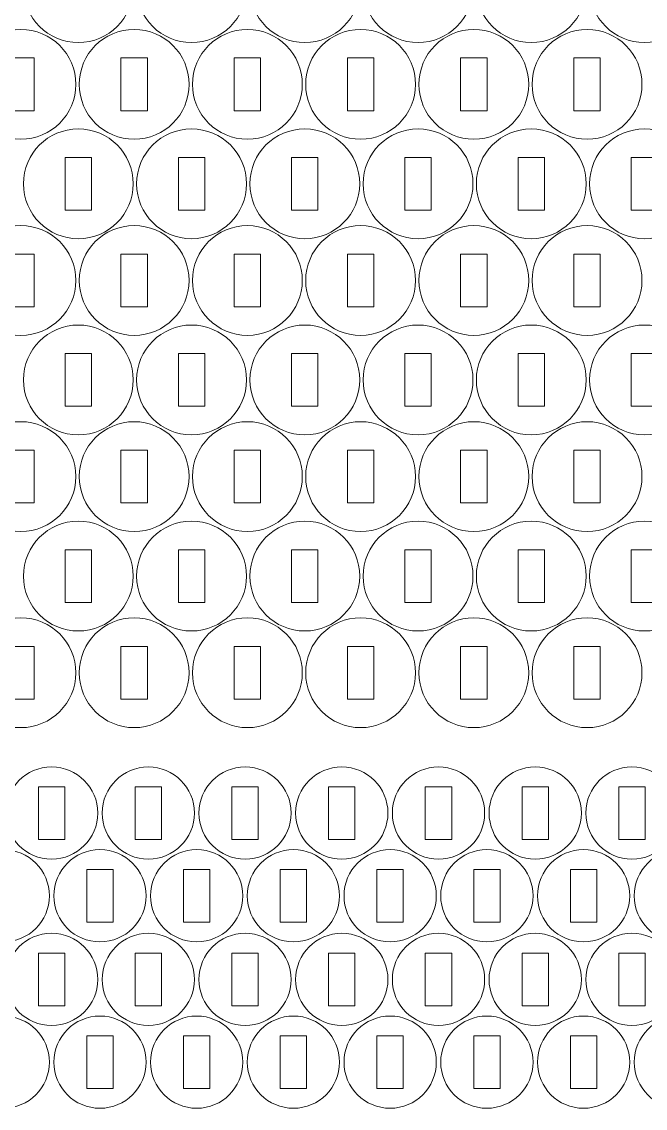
# Model space of a CAD drawing. Header units: millimetres. Extents: x -340 to 339, y -197 to 197.
# Drawn here: x 215.3 to 286.2, y -49.5 to 74.2 of the extents above; entities that cross this region are included whole.
import ezdxf

# ---------------------------------------------------------------- set-up
doc = ezdxf.new("R2010")
doc.units = ezdxf.units.MM
doc.header["$MEASUREMENT"] = 0
doc.layers.add('Camada 1', color=7, linetype='Continuous')

msp = doc.modelspace()

# ---------------------------------------------------------------- linework, layer by layer
at = {"layer": 'Camada 1', "lineweight": 20}
for points in [[(221.7092, 84.3598), (225.1609, 84.3598), (227.9592, 81.5615), (227.9592, 78.1098), (227.9592, 78.1098), (227.9592, 74.6581), (225.1609, 71.8598), (221.7092, 71.8598), (221.7092, 71.8598), (218.2575, 71.8598), (215.4592, 74.6581), (215.4592, 78.1098), (215.4592, 78.1098), (215.4592, 81.5615), (218.2575, 84.3598), (221.7092, 84.3598)], [(234.5944, 84.3598), (238.0461, 84.3598), (240.8444, 81.5615), (240.8444, 78.1098), (240.8444, 78.1098), (240.8444, 74.6581), (238.0461, 71.8598), (234.5944, 71.8598), (234.5944, 71.8598), (231.1427, 71.8598), (228.3444, 74.6581), (228.3444, 78.1098), (228.3444, 78.1098), (228.3444, 81.5615), (231.1427, 84.3598), (234.5944, 84.3598)], [(247.4796, 84.3598), (250.9313, 84.3598), (253.7296, 81.5615), (253.7296, 78.1098), (253.7296, 78.1098), (253.7296, 74.6581), (250.9313, 71.8598), (247.4796, 71.8598), (247.4796, 71.8598), (244.0279, 71.8598), (241.2296, 74.6581), (241.2296, 78.1098), (241.2296, 78.1098), (241.2296, 81.5615), (244.0279, 84.3598), (247.4796, 84.3598)], [(260.3648, 84.3598), (263.8165, 84.3598), (266.6148, 81.5615), (266.6148, 78.1098), (266.6148, 78.1098), (266.6148, 74.6581), (263.8165, 71.8598), (260.3648, 71.8598), (260.3648, 71.8598), (256.9131, 71.8598), (254.1148, 74.6581), (254.1148, 78.1098), (254.1148, 78.1098), (254.1148, 81.5615), (256.9131, 84.3598), (260.3648, 84.3598)], [(273.25, 84.3598), (276.7017, 84.3598), (279.5, 81.5615), (279.5, 78.1098), (279.5, 78.1098), (279.5, 74.6581), (276.7017, 71.8598), (273.25, 71.8598), (273.25, 71.8598), (269.7983, 71.8598), (267, 74.6581), (267, 78.1098), (267, 78.1098), (267, 81.5615), (269.7983, 84.3598), (273.25, 84.3598)], [(286.1352, 84.3598), (289.5869, 84.3598), (292.3852, 81.5615), (292.3852, 78.1098), (292.3852, 78.1098), (292.3852, 74.6581), (289.5869, 71.8598), (286.1352, 71.8598), (286.1352, 71.8598), (282.6835, 71.8598), (279.8852, 74.6581), (279.8852, 78.1098), (279.8852, 78.1098), (279.8852, 81.5615), (282.6835, 84.3598), (286.1352, 84.3598)], [(215.174, 73.3531), (218.6257, 73.3531), (221.424, 70.5548), (221.424, 67.1031), (221.424, 67.1031), (221.424, 63.6514), (218.6257, 60.8531), (215.174, 60.8531), (215.174, 60.8531), (211.7223, 60.8531), (208.924, 63.6514), (208.924, 67.1031), (208.924, 67.1031), (208.924, 70.5548), (211.7223, 73.3531), (215.174, 73.3531)], [(228.0592, 73.3531), (231.5109, 73.3531), (234.3092, 70.5548), (234.3092, 67.1031), (234.3092, 67.1031), (234.3092, 63.6514), (231.5109, 60.8531), (228.0592, 60.8531), (228.0592, 60.8531), (224.6075, 60.8531), (221.8092, 63.6514), (221.8092, 67.1031), (221.8092, 67.1031), (221.8092, 70.5548), (224.6075, 73.3531), (228.0592, 73.3531)], [(240.9444, 73.3531), (244.3961, 73.3531), (247.1944, 70.5548), (247.1944, 67.1031), (247.1944, 67.1031), (247.1944, 63.6514), (244.3961, 60.8531), (240.9444, 60.8531), (240.9444, 60.8531), (237.4927, 60.8531), (234.6944, 63.6514), (234.6944, 67.1031), (234.6944, 67.1031), (234.6944, 70.5548), (237.4927, 73.3531), (240.9444, 73.3531)], [(253.8296, 73.3531), (257.2813, 73.3531), (260.0796, 70.5548), (260.0796, 67.1031), (260.0796, 67.1031), (260.0796, 63.6514), (257.2813, 60.8531), (253.8296, 60.8531), (253.8296, 60.8531), (250.3779, 60.8531), (247.5796, 63.6514), (247.5796, 67.1031), (247.5796, 67.1031), (247.5796, 70.5548), (250.3779, 73.3531), (253.8296, 73.3531)], [(266.7148, 73.3531), (270.1665, 73.3531), (272.9648, 70.5548), (272.9648, 67.1031), (272.9648, 67.1031), (272.9648, 63.6514), (270.1665, 60.8531), (266.7148, 60.8531), (266.7148, 60.8531), (263.2631, 60.8531), (260.4648, 63.6514), (260.4648, 67.1031), (260.4648, 67.1031), (260.4648, 70.5548), (263.2631, 73.3531), (266.7148, 73.3531)], [(279.6, 73.3531), (283.0517, 73.3531), (285.85, 70.5548), (285.85, 67.1031), (285.85, 67.1031), (285.85, 63.6514), (283.0517, 60.8531), (279.6, 60.8531), (279.6, 60.8531), (276.1483, 60.8531), (273.35, 63.6514), (273.35, 67.1031), (273.35, 67.1031), (273.35, 70.5548), (276.1483, 73.3531), (279.6, 73.3531)], [(213.674, 70.1031), (213.674, 70.1031), (216.674, 70.1031), (216.674, 70.1031), (216.674, 70.1031), (216.674, 70.1031), (216.674, 64.1031), (216.674, 64.1031), (216.674, 64.1031), (216.674, 64.1031), (213.674, 64.1031), (213.674, 64.1031), (213.674, 64.1031), (213.674, 64.1031), (213.674, 70.1031), (213.674, 70.1031)], [(226.5592, 70.1031), (226.5592, 70.1031), (229.5592, 70.1031), (229.5592, 70.1031), (229.5592, 70.1031), (229.5592, 70.1031), (229.5592, 64.1031), (229.5592, 64.1031), (229.5592, 64.1031), (229.5592, 64.1031), (226.5592, 64.1031), (226.5592, 64.1031), (226.5592, 64.1031), (226.5592, 64.1031), (226.5592, 70.1031), (226.5592, 70.1031)], [(239.4444, 70.1031), (239.4444, 70.1031), (242.4444, 70.1031), (242.4444, 70.1031), (242.4444, 70.1031), (242.4444, 70.1031), (242.4444, 64.1031), (242.4444, 64.1031), (242.4444, 64.1031), (242.4444, 64.1031), (239.4444, 64.1031), (239.4444, 64.1031), (239.4444, 64.1031), (239.4444, 64.1031), (239.4444, 70.1031), (239.4444, 70.1031)], [(252.3296, 70.1031), (252.3296, 70.1031), (255.3296, 70.1031), (255.3296, 70.1031), (255.3296, 70.1031), (255.3296, 70.1031), (255.3296, 64.1031), (255.3296, 64.1031), (255.3296, 64.1031), (255.3296, 64.1031), (252.3296, 64.1031), (252.3296, 64.1031), (252.3296, 64.1031), (252.3296, 64.1031), (252.3296, 70.1031), (252.3296, 70.1031)], [(265.2148, 70.1031), (265.2148, 70.1031), (268.2148, 70.1031), (268.2148, 70.1031), (268.2148, 70.1031), (268.2148, 70.1031), (268.2148, 64.1031), (268.2148, 64.1031), (268.2148, 64.1031), (268.2148, 64.1031), (265.2148, 64.1031), (265.2148, 64.1031), (265.2148, 64.1031), (265.2148, 64.1031), (265.2148, 70.1031), (265.2148, 70.1031)], [(278.1, 70.1031), (278.1, 70.1031), (281.1, 70.1031), (281.1, 70.1031), (281.1, 70.1031), (281.1, 70.1031), (281.1, 64.1031), (281.1, 64.1031), (281.1, 64.1031), (281.1, 64.1031), (278.1, 64.1031), (278.1, 64.1031), (278.1, 64.1031), (278.1, 64.1031), (278.1, 70.1031), (278.1, 70.1031)], [(221.7092, 62.0289), (225.1609, 62.0289), (227.9592, 59.2306), (227.9592, 55.7789), (227.9592, 55.7789), (227.9592, 52.3272), (225.1609, 49.5289), (221.7092, 49.5289), (221.7092, 49.5289), (218.2575, 49.5289), (215.4592, 52.3272), (215.4592, 55.7789), (215.4592, 55.7789), (215.4592, 59.2306), (218.2575, 62.0289), (221.7092, 62.0289)], [(234.5944, 62.0289), (238.0461, 62.0289), (240.8444, 59.2306), (240.8444, 55.7789), (240.8444, 55.7789), (240.8444, 52.3272), (238.0461, 49.5289), (234.5944, 49.5289), (234.5944, 49.5289), (231.1427, 49.5289), (228.3444, 52.3272), (228.3444, 55.7789), (228.3444, 55.7789), (228.3444, 59.2306), (231.1427, 62.0289), (234.5944, 62.0289)], [(247.4796, 62.0289), (250.9313, 62.0289), (253.7296, 59.2306), (253.7296, 55.7789), (253.7296, 55.7789), (253.7296, 52.3272), (250.9313, 49.5289), (247.4796, 49.5289), (247.4796, 49.5289), (244.0279, 49.5289), (241.2296, 52.3272), (241.2296, 55.7789), (241.2296, 55.7789), (241.2296, 59.2306), (244.0279, 62.0289), (247.4796, 62.0289)], [(260.3648, 62.0289), (263.8165, 62.0289), (266.6148, 59.2306), (266.6148, 55.7789), (266.6148, 55.7789), (266.6148, 52.3272), (263.8165, 49.5289), (260.3648, 49.5289), (260.3648, 49.5289), (256.9131, 49.5289), (254.1148, 52.3272), (254.1148, 55.7789), (254.1148, 55.7789), (254.1148, 59.2306), (256.9131, 62.0289), (260.3648, 62.0289)], [(273.25, 62.0289), (276.7017, 62.0289), (279.5, 59.2306), (279.5, 55.7789), (279.5, 55.7789), (279.5, 52.3272), (276.7017, 49.5289), (273.25, 49.5289), (273.25, 49.5289), (269.7983, 49.5289), (267, 52.3272), (267, 55.7789), (267, 55.7789), (267, 59.2306), (269.7983, 62.0289), (273.25, 62.0289)], [(286.1352, 62.0289), (289.5869, 62.0289), (292.3852, 59.2306), (292.3852, 55.7789), (292.3852, 55.7789), (292.3852, 52.3272), (289.5869, 49.5289), (286.1352, 49.5289), (286.1352, 49.5289), (282.6835, 49.5289), (279.8852, 52.3272), (279.8852, 55.7789), (279.8852, 55.7789), (279.8852, 59.2306), (282.6835, 62.0289), (286.1352, 62.0289)], [(220.2092, 58.7789), (220.2092, 58.7789), (223.2092, 58.7789), (223.2092, 58.7789), (223.2092, 58.7789), (223.2092, 58.7789), (223.2092, 52.7789), (223.2092, 52.7789), (223.2092, 52.7789), (223.2092, 52.7789), (220.2092, 52.7789), (220.2092, 52.7789), (220.2092, 52.7789), (220.2092, 52.7789), (220.2092, 58.7789), (220.2092, 58.7789)], [(233.0944, 58.7789), (233.0944, 58.7789), (236.0944, 58.7789), (236.0944, 58.7789), (236.0944, 58.7789), (236.0944, 58.7789), (236.0944, 52.7789), (236.0944, 52.7789), (236.0944, 52.7789), (236.0944, 52.7789), (233.0944, 52.7789), (233.0944, 52.7789), (233.0944, 52.7789), (233.0944, 52.7789), (233.0944, 58.7789), (233.0944, 58.7789)], [(245.9796, 58.7789), (245.9796, 58.7789), (248.9796, 58.7789), (248.9796, 58.7789), (248.9796, 58.7789), (248.9796, 58.7789), (248.9796, 52.7789), (248.9796, 52.7789), (248.9796, 52.7789), (248.9796, 52.7789), (245.9796, 52.7789), (245.9796, 52.7789), (245.9796, 52.7789), (245.9796, 52.7789), (245.9796, 58.7789), (245.9796, 58.7789)], [(258.8648, 58.7789), (258.8648, 58.7789), (261.8648, 58.7789), (261.8648, 58.7789), (261.8648, 58.7789), (261.8648, 58.7789), (261.8648, 52.7789), (261.8648, 52.7789), (261.8648, 52.7789), (261.8648, 52.7789), (258.8648, 52.7789), (258.8648, 52.7789), (258.8648, 52.7789), (258.8648, 52.7789), (258.8648, 58.7789), (258.8648, 58.7789)], [(271.75, 58.7789), (271.75, 58.7789), (274.75, 58.7789), (274.75, 58.7789), (274.75, 58.7789), (274.75, 58.7789), (274.75, 52.7789), (274.75, 52.7789), (274.75, 52.7789), (274.75, 52.7789), (271.75, 52.7789), (271.75, 52.7789), (271.75, 52.7789), (271.75, 52.7789), (271.75, 58.7789), (271.75, 58.7789)], [(284.6352, 58.7789), (284.6352, 58.7789), (287.6352, 58.7789), (287.6352, 58.7789), (287.6352, 58.7789), (287.6352, 58.7789), (287.6352, 52.7789), (287.6352, 52.7789), (287.6352, 52.7789), (287.6352, 52.7789), (284.6352, 52.7789), (284.6352, 52.7789), (284.6352, 52.7789), (284.6352, 52.7789), (284.6352, 58.7789), (284.6352, 58.7789)], [(215.174, 51.0222), (218.6257, 51.0222), (221.424, 48.2239), (221.424, 44.7722), (221.424, 44.7722), (221.424, 41.3205), (218.6257, 38.5222), (215.174, 38.5222), (215.174, 38.5222), (211.7223, 38.5222), (208.924, 41.3205), (208.924, 44.7722), (208.924, 44.7722), (208.924, 48.2239), (211.7223, 51.0222), (215.174, 51.0222)], [(228.0592, 51.0222), (231.5109, 51.0222), (234.3092, 48.2239), (234.3092, 44.7722), (234.3092, 44.7722), (234.3092, 41.3205), (231.5109, 38.5222), (228.0592, 38.5222), (228.0592, 38.5222), (224.6075, 38.5222), (221.8092, 41.3205), (221.8092, 44.7722), (221.8092, 44.7722), (221.8092, 48.2239), (224.6075, 51.0222), (228.0592, 51.0222)], [(240.9444, 51.0222), (244.3961, 51.0222), (247.1944, 48.2239), (247.1944, 44.7722), (247.1944, 44.7722), (247.1944, 41.3205), (244.3961, 38.5222), (240.9444, 38.5222), (240.9444, 38.5222), (237.4927, 38.5222), (234.6944, 41.3205), (234.6944, 44.7722), (234.6944, 44.7722), (234.6944, 48.2239), (237.4927, 51.0222), (240.9444, 51.0222)], [(253.8296, 51.0222), (257.2813, 51.0222), (260.0796, 48.2239), (260.0796, 44.7722), (260.0796, 44.7722), (260.0796, 41.3205), (257.2813, 38.5222), (253.8296, 38.5222), (253.8296, 38.5222), (250.3779, 38.5222), (247.5796, 41.3205), (247.5796, 44.7722), (247.5796, 44.7722), (247.5796, 48.2239), (250.3779, 51.0222), (253.8296, 51.0222)], [(266.7148, 51.0222), (270.1665, 51.0222), (272.9648, 48.2239), (272.9648, 44.7722), (272.9648, 44.7722), (272.9648, 41.3205), (270.1665, 38.5222), (266.7148, 38.5222), (266.7148, 38.5222), (263.2631, 38.5222), (260.4648, 41.3205), (260.4648, 44.7722), (260.4648, 44.7722), (260.4648, 48.2239), (263.2631, 51.0222), (266.7148, 51.0222)], [(279.6, 51.0222), (283.0517, 51.0222), (285.85, 48.2239), (285.85, 44.7722), (285.85, 44.7722), (285.85, 41.3205), (283.0517, 38.5222), (279.6, 38.5222), (279.6, 38.5222), (276.1483, 38.5222), (273.35, 41.3205), (273.35, 44.7722), (273.35, 44.7722), (273.35, 48.2239), (276.1483, 51.0222), (279.6, 51.0222)], [(213.674, 47.7722), (213.674, 47.7722), (216.674, 47.7722), (216.674, 47.7722), (216.674, 47.7722), (216.674, 47.7722), (216.674, 41.7722), (216.674, 41.7722), (216.674, 41.7722), (216.674, 41.7722), (213.674, 41.7722), (213.674, 41.7722), (213.674, 41.7722), (213.674, 41.7722), (213.674, 47.7722), (213.674, 47.7722)], [(226.5592, 47.7722), (226.5592, 47.7722), (229.5592, 47.7722), (229.5592, 47.7722), (229.5592, 47.7722), (229.5592, 47.7722), (229.5592, 41.7722), (229.5592, 41.7722), (229.5592, 41.7722), (229.5592, 41.7722), (226.5592, 41.7722), (226.5592, 41.7722), (226.5592, 41.7722), (226.5592, 41.7722), (226.5592, 47.7722), (226.5592, 47.7722)], [(239.4444, 47.7722), (239.4444, 47.7722), (242.4444, 47.7722), (242.4444, 47.7722), (242.4444, 47.7722), (242.4444, 47.7722), (242.4444, 41.7722), (242.4444, 41.7722), (242.4444, 41.7722), (242.4444, 41.7722), (239.4444, 41.7722), (239.4444, 41.7722), (239.4444, 41.7722), (239.4444, 41.7722), (239.4444, 47.7722), (239.4444, 47.7722)], [(252.3296, 47.7722), (252.3296, 47.7722), (255.3296, 47.7722), (255.3296, 47.7722), (255.3296, 47.7722), (255.3296, 47.7722), (255.3296, 41.7722), (255.3296, 41.7722), (255.3296, 41.7722), (255.3296, 41.7722), (252.3296, 41.7722), (252.3296, 41.7722), (252.3296, 41.7722), (252.3296, 41.7722), (252.3296, 47.7722), (252.3296, 47.7722)], [(265.2148, 47.7722), (265.2148, 47.7722), (268.2148, 47.7722), (268.2148, 47.7722), (268.2148, 47.7722), (268.2148, 47.7722), (268.2148, 41.7722), (268.2148, 41.7722), (268.2148, 41.7722), (268.2148, 41.7722), (265.2148, 41.7722), (265.2148, 41.7722), (265.2148, 41.7722), (265.2148, 41.7722), (265.2148, 47.7722), (265.2148, 47.7722)], [(278.1, 47.7722), (278.1, 47.7722), (281.1, 47.7722), (281.1, 47.7722), (281.1, 47.7722), (281.1, 47.7722), (281.1, 41.7722), (281.1, 41.7722), (281.1, 41.7722), (281.1, 41.7722), (278.1, 41.7722), (278.1, 41.7722), (278.1, 41.7722), (278.1, 41.7722), (278.1, 47.7722), (278.1, 47.7722)], [(221.7092, 39.698), (225.1609, 39.698), (227.9592, 36.8997), (227.9592, 33.448), (227.9592, 33.448), (227.9592, 29.9963), (225.1609, 27.198), (221.7092, 27.198), (221.7092, 27.198), (218.2575, 27.198), (215.4592, 29.9963), (215.4592, 33.448), (215.4592, 33.448), (215.4592, 36.8997), (218.2575, 39.698), (221.7092, 39.698)], [(234.5944, 39.698), (238.0461, 39.698), (240.8444, 36.8997), (240.8444, 33.448), (240.8444, 33.448), (240.8444, 29.9963), (238.0461, 27.198), (234.5944, 27.198), (234.5944, 27.198), (231.1427, 27.198), (228.3444, 29.9963), (228.3444, 33.448), (228.3444, 33.448), (228.3444, 36.8997), (231.1427, 39.698), (234.5944, 39.698)], [(247.4796, 39.698), (250.9313, 39.698), (253.7296, 36.8997), (253.7296, 33.448), (253.7296, 33.448), (253.7296, 29.9963), (250.9313, 27.198), (247.4796, 27.198), (247.4796, 27.198), (244.0279, 27.198), (241.2296, 29.9963), (241.2296, 33.448), (241.2296, 33.448), (241.2296, 36.8997), (244.0279, 39.698), (247.4796, 39.698)], [(260.3648, 39.698), (263.8165, 39.698), (266.6148, 36.8997), (266.6148, 33.448), (266.6148, 33.448), (266.6148, 29.9963), (263.8165, 27.198), (260.3648, 27.198), (260.3648, 27.198), (256.9131, 27.198), (254.1148, 29.9963), (254.1148, 33.448), (254.1148, 33.448), (254.1148, 36.8997), (256.9131, 39.698), (260.3648, 39.698)], [(273.25, 39.698), (276.7017, 39.698), (279.5, 36.8997), (279.5, 33.448), (279.5, 33.448), (279.5, 29.9963), (276.7017, 27.198), (273.25, 27.198), (273.25, 27.198), (269.7983, 27.198), (267, 29.9963), (267, 33.448), (267, 33.448), (267, 36.8997), (269.7983, 39.698), (273.25, 39.698)], [(286.1352, 39.698), (289.5869, 39.698), (292.3852, 36.8997), (292.3852, 33.448), (292.3852, 33.448), (292.3852, 29.9963), (289.5869, 27.198), (286.1352, 27.198), (286.1352, 27.198), (282.6835, 27.198), (279.8852, 29.9963), (279.8852, 33.448), (279.8852, 33.448), (279.8852, 36.8997), (282.6835, 39.698), (286.1352, 39.698)], [(220.2092, 36.448), (220.2092, 36.448), (223.2092, 36.448), (223.2092, 36.448), (223.2092, 36.448), (223.2092, 36.448), (223.2092, 30.448), (223.2092, 30.448), (223.2092, 30.448), (223.2092, 30.448), (220.2092, 30.448), (220.2092, 30.448), (220.2092, 30.448), (220.2092, 30.448), (220.2092, 36.448), (220.2092, 36.448)], [(233.0944, 36.448), (233.0944, 36.448), (236.0944, 36.448), (236.0944, 36.448), (236.0944, 36.448), (236.0944, 36.448), (236.0944, 30.448), (236.0944, 30.448), (236.0944, 30.448), (236.0944, 30.448), (233.0944, 30.448), (233.0944, 30.448), (233.0944, 30.448), (233.0944, 30.448), (233.0944, 36.448), (233.0944, 36.448)], [(245.9796, 36.448), (245.9796, 36.448), (248.9796, 36.448), (248.9796, 36.448), (248.9796, 36.448), (248.9796, 36.448), (248.9796, 30.448), (248.9796, 30.448), (248.9796, 30.448), (248.9796, 30.448), (245.9796, 30.448), (245.9796, 30.448), (245.9796, 30.448), (245.9796, 30.448), (245.9796, 36.448), (245.9796, 36.448)], [(258.8648, 36.448), (258.8648, 36.448), (261.8648, 36.448), (261.8648, 36.448), (261.8648, 36.448), (261.8648, 36.448), (261.8648, 30.448), (261.8648, 30.448), (261.8648, 30.448), (261.8648, 30.448), (258.8648, 30.448), (258.8648, 30.448), (258.8648, 30.448), (258.8648, 30.448), (258.8648, 36.448), (258.8648, 36.448)], [(271.75, 36.448), (271.75, 36.448), (274.75, 36.448), (274.75, 36.448), (274.75, 36.448), (274.75, 36.448), (274.75, 30.448), (274.75, 30.448), (274.75, 30.448), (274.75, 30.448), (271.75, 30.448), (271.75, 30.448), (271.75, 30.448), (271.75, 30.448), (271.75, 36.448), (271.75, 36.448)], [(284.6352, 36.448), (284.6352, 36.448), (287.6352, 36.448), (287.6352, 36.448), (287.6352, 36.448), (287.6352, 36.448), (287.6352, 30.448), (287.6352, 30.448), (287.6352, 30.448), (287.6352, 30.448), (284.6352, 30.448), (284.6352, 30.448), (284.6352, 30.448), (284.6352, 30.448), (284.6352, 36.448), (284.6352, 36.448)], [(215.174, 28.6913), (218.6257, 28.6913), (221.424, 25.893), (221.424, 22.4413), (221.424, 22.4413), (221.424, 18.9896), (218.6257, 16.1913), (215.174, 16.1913), (215.174, 16.1913), (211.7223, 16.1913), (208.924, 18.9896), (208.924, 22.4413), (208.924, 22.4413), (208.924, 25.893), (211.7223, 28.6913), (215.174, 28.6913)], [(228.0592, 28.6913), (231.5109, 28.6913), (234.3092, 25.893), (234.3092, 22.4413), (234.3092, 22.4413), (234.3092, 18.9896), (231.5109, 16.1913), (228.0592, 16.1913), (228.0592, 16.1913), (224.6075, 16.1913), (221.8092, 18.9896), (221.8092, 22.4413), (221.8092, 22.4413), (221.8092, 25.893), (224.6075, 28.6913), (228.0592, 28.6913)], [(240.9444, 28.6913), (244.3961, 28.6913), (247.1944, 25.893), (247.1944, 22.4413), (247.1944, 22.4413), (247.1944, 18.9896), (244.3961, 16.1913), (240.9444, 16.1913), (240.9444, 16.1913), (237.4927, 16.1913), (234.6944, 18.9896), (234.6944, 22.4413), (234.6944, 22.4413), (234.6944, 25.893), (237.4927, 28.6913), (240.9444, 28.6913)], [(253.8296, 28.6913), (257.2813, 28.6913), (260.0796, 25.893), (260.0796, 22.4413), (260.0796, 22.4413), (260.0796, 18.9896), (257.2813, 16.1913), (253.8296, 16.1913), (253.8296, 16.1913), (250.3779, 16.1913), (247.5796, 18.9896), (247.5796, 22.4413), (247.5796, 22.4413), (247.5796, 25.893), (250.3779, 28.6913), (253.8296, 28.6913)], [(266.7148, 28.6913), (270.1665, 28.6913), (272.9648, 25.893), (272.9648, 22.4413), (272.9648, 22.4413), (272.9648, 18.9896), (270.1665, 16.1913), (266.7148, 16.1913), (266.7148, 16.1913), (263.2631, 16.1913), (260.4648, 18.9896), (260.4648, 22.4413), (260.4648, 22.4413), (260.4648, 25.893), (263.2631, 28.6913), (266.7148, 28.6913)], [(279.6, 28.6913), (283.0517, 28.6913), (285.85, 25.893), (285.85, 22.4413), (285.85, 22.4413), (285.85, 18.9896), (283.0517, 16.1913), (279.6, 16.1913), (279.6, 16.1913), (276.1483, 16.1913), (273.35, 18.9896), (273.35, 22.4413), (273.35, 22.4413), (273.35, 25.893), (276.1483, 28.6913), (279.6, 28.6913)], [(213.674, 25.4413), (213.674, 25.4413), (216.674, 25.4413), (216.674, 25.4413), (216.674, 25.4413), (216.674, 25.4413), (216.674, 19.4413), (216.674, 19.4413), (216.674, 19.4413), (216.674, 19.4413), (213.674, 19.4413), (213.674, 19.4413), (213.674, 19.4413), (213.674, 19.4413), (213.674, 25.4413), (213.674, 25.4413)], [(226.5592, 25.4413), (226.5592, 25.4413), (229.5592, 25.4413), (229.5592, 25.4413), (229.5592, 25.4413), (229.5592, 25.4413), (229.5592, 19.4413), (229.5592, 19.4413), (229.5592, 19.4413), (229.5592, 19.4413), (226.5592, 19.4413), (226.5592, 19.4413), (226.5592, 19.4413), (226.5592, 19.4413), (226.5592, 25.4413), (226.5592, 25.4413)], [(239.4444, 25.4413), (239.4444, 25.4413), (242.4444, 25.4413), (242.4444, 25.4413), (242.4444, 25.4413), (242.4444, 25.4413), (242.4444, 19.4413), (242.4444, 19.4413), (242.4444, 19.4413), (242.4444, 19.4413), (239.4444, 19.4413), (239.4444, 19.4413), (239.4444, 19.4413), (239.4444, 19.4413), (239.4444, 25.4413), (239.4444, 25.4413)], [(252.3296, 25.4413), (252.3296, 25.4413), (255.3296, 25.4413), (255.3296, 25.4413), (255.3296, 25.4413), (255.3296, 25.4413), (255.3296, 19.4413), (255.3296, 19.4413), (255.3296, 19.4413), (255.3296, 19.4413), (252.3296, 19.4413), (252.3296, 19.4413), (252.3296, 19.4413), (252.3296, 19.4413), (252.3296, 25.4413), (252.3296, 25.4413)], [(265.2148, 25.4413), (265.2148, 25.4413), (268.2148, 25.4413), (268.2148, 25.4413), (268.2148, 25.4413), (268.2148, 25.4413), (268.2148, 19.4413), (268.2148, 19.4413), (268.2148, 19.4413), (268.2148, 19.4413), (265.2148, 19.4413), (265.2148, 19.4413), (265.2148, 19.4413), (265.2148, 19.4413), (265.2148, 25.4413), (265.2148, 25.4413)], [(278.1, 25.4413), (278.1, 25.4413), (281.1, 25.4413), (281.1, 25.4413), (281.1, 25.4413), (281.1, 25.4413), (281.1, 19.4413), (281.1, 19.4413), (281.1, 19.4413), (281.1, 19.4413), (278.1, 19.4413), (278.1, 19.4413), (278.1, 19.4413), (278.1, 19.4413), (278.1, 25.4413), (278.1, 25.4413)], [(221.7092, 17.3671), (225.1609, 17.3671), (227.9592, 14.5688), (227.9592, 11.1171), (227.9592, 11.1171), (227.9592, 7.6654), (225.1609, 4.8671), (221.7092, 4.8671), (221.7092, 4.8671), (218.2575, 4.8671), (215.4592, 7.6654), (215.4592, 11.1171), (215.4592, 11.1171), (215.4592, 14.5688), (218.2575, 17.3671), (221.7092, 17.3671)], [(234.5944, 17.3671), (238.0461, 17.3671), (240.8444, 14.5688), (240.8444, 11.1171), (240.8444, 11.1171), (240.8444, 7.6654), (238.0461, 4.8671), (234.5944, 4.8671), (234.5944, 4.8671), (231.1427, 4.8671), (228.3444, 7.6654), (228.3444, 11.1171), (228.3444, 11.1171), (228.3444, 14.5688), (231.1427, 17.3671), (234.5944, 17.3671)], [(247.4796, 17.3671), (250.9313, 17.3671), (253.7296, 14.5688), (253.7296, 11.1171), (253.7296, 11.1171), (253.7296, 7.6654), (250.9313, 4.8671), (247.4796, 4.8671), (247.4796, 4.8671), (244.0279, 4.8671), (241.2296, 7.6654), (241.2296, 11.1171), (241.2296, 11.1171), (241.2296, 14.5688), (244.0279, 17.3671), (247.4796, 17.3671)], [(260.3648, 17.3671), (263.8165, 17.3671), (266.6148, 14.5688), (266.6148, 11.1171), (266.6148, 11.1171), (266.6148, 7.6654), (263.8165, 4.8671), (260.3648, 4.8671), (260.3648, 4.8671), (256.9131, 4.8671), (254.1148, 7.6654), (254.1148, 11.1171), (254.1148, 11.1171), (254.1148, 14.5688), (256.9131, 17.3671), (260.3648, 17.3671)], [(273.25, 17.3671), (276.7017, 17.3671), (279.5, 14.5688), (279.5, 11.1171), (279.5, 11.1171), (279.5, 7.6654), (276.7017, 4.8671), (273.25, 4.8671), (273.25, 4.8671), (269.7983, 4.8671), (267, 7.6654), (267, 11.1171), (267, 11.1171), (267, 14.5688), (269.7983, 17.3671), (273.25, 17.3671)], [(286.1352, 17.3671), (289.5869, 17.3671), (292.3852, 14.5688), (292.3852, 11.1171), (292.3852, 11.1171), (292.3852, 7.6654), (289.5869, 4.8671), (286.1352, 4.8671), (286.1352, 4.8671), (282.6835, 4.8671), (279.8852, 7.6654), (279.8852, 11.1171), (279.8852, 11.1171), (279.8852, 14.5688), (282.6835, 17.3671), (286.1352, 17.3671)], [(220.2092, 14.1171), (220.2092, 14.1171), (223.2092, 14.1171), (223.2092, 14.1171), (223.2092, 14.1171), (223.2092, 14.1171), (223.2092, 8.1171), (223.2092, 8.1171), (223.2092, 8.1171), (223.2092, 8.1171), (220.2092, 8.1171), (220.2092, 8.1171), (220.2092, 8.1171), (220.2092, 8.1171), (220.2092, 14.1171), (220.2092, 14.1171)], [(233.0944, 14.1171), (233.0944, 14.1171), (236.0944, 14.1171), (236.0944, 14.1171), (236.0944, 14.1171), (236.0944, 14.1171), (236.0944, 8.1171), (236.0944, 8.1171), (236.0944, 8.1171), (236.0944, 8.1171), (233.0944, 8.1171), (233.0944, 8.1171), (233.0944, 8.1171), (233.0944, 8.1171), (233.0944, 14.1171), (233.0944, 14.1171)], [(245.9796, 14.1171), (245.9796, 14.1171), (248.9796, 14.1171), (248.9796, 14.1171), (248.9796, 14.1171), (248.9796, 14.1171), (248.9796, 8.1171), (248.9796, 8.1171), (248.9796, 8.1171), (248.9796, 8.1171), (245.9796, 8.1171), (245.9796, 8.1171), (245.9796, 8.1171), (245.9796, 8.1171), (245.9796, 14.1171), (245.9796, 14.1171)], [(258.8648, 14.1171), (258.8648, 14.1171), (261.8648, 14.1171), (261.8648, 14.1171), (261.8648, 14.1171), (261.8648, 14.1171), (261.8648, 8.1171), (261.8648, 8.1171), (261.8648, 8.1171), (261.8648, 8.1171), (258.8648, 8.1171), (258.8648, 8.1171), (258.8648, 8.1171), (258.8648, 8.1171), (258.8648, 14.1171), (258.8648, 14.1171)], [(271.75, 14.1171), (271.75, 14.1171), (274.75, 14.1171), (274.75, 14.1171), (274.75, 14.1171), (274.75, 14.1171), (274.75, 8.1171), (274.75, 8.1171), (274.75, 8.1171), (274.75, 8.1171), (271.75, 8.1171), (271.75, 8.1171), (271.75, 8.1171), (271.75, 8.1171), (271.75, 14.1171), (271.75, 14.1171)], [(284.6352, 14.1171), (284.6352, 14.1171), (287.6352, 14.1171), (287.6352, 14.1171), (287.6352, 14.1171), (287.6352, 14.1171), (287.6352, 8.1171), (287.6352, 8.1171), (287.6352, 8.1171), (287.6352, 8.1171), (284.6352, 8.1171), (284.6352, 8.1171), (284.6352, 8.1171), (284.6352, 8.1171), (284.6352, 14.1171), (284.6352, 14.1171)], [(215.174, 6.3604), (218.6257, 6.3604), (221.424, 3.5621), (221.424, 0.1104), (221.424, 0.1104), (221.424, -3.3413), (218.6257, -6.1396), (215.174, -6.1396), (215.174, -6.1396), (211.7223, -6.1396), (208.924, -3.3413), (208.924, 0.1104), (208.924, 0.1104), (208.924, 3.5621), (211.7223, 6.3604), (215.174, 6.3604)], [(228.0592, 6.3604), (231.5109, 6.3604), (234.3092, 3.5621), (234.3092, 0.1104), (234.3092, 0.1104), (234.3092, -3.3413), (231.5109, -6.1396), (228.0592, -6.1396), (228.0592, -6.1396), (224.6075, -6.1396), (221.8092, -3.3413), (221.8092, 0.1104), (221.8092, 0.1104), (221.8092, 3.5621), (224.6075, 6.3604), (228.0592, 6.3604)], [(240.9444, 6.3604), (244.3961, 6.3604), (247.1944, 3.5621), (247.1944, 0.1104), (247.1944, 0.1104), (247.1944, -3.3413), (244.3961, -6.1396), (240.9444, -6.1396), (240.9444, -6.1396), (237.4927, -6.1396), (234.6944, -3.3413), (234.6944, 0.1104), (234.6944, 0.1104), (234.6944, 3.5621), (237.4927, 6.3604), (240.9444, 6.3604)], [(253.8296, 6.3604), (257.2813, 6.3604), (260.0796, 3.5621), (260.0796, 0.1104), (260.0796, 0.1104), (260.0796, -3.3413), (257.2813, -6.1396), (253.8296, -6.1396), (253.8296, -6.1396), (250.3779, -6.1396), (247.5796, -3.3413), (247.5796, 0.1104), (247.5796, 0.1104), (247.5796, 3.5621), (250.3779, 6.3604), (253.8296, 6.3604)], [(266.7148, 6.3604), (270.1665, 6.3604), (272.9648, 3.5621), (272.9648, 0.1104), (272.9648, 0.1104), (272.9648, -3.3413), (270.1665, -6.1396), (266.7148, -6.1396), (266.7148, -6.1396), (263.2631, -6.1396), (260.4648, -3.3413), (260.4648, 0.1104), (260.4648, 0.1104), (260.4648, 3.5621), (263.2631, 6.3604), (266.7148, 6.3604)], [(279.6, 6.3604), (283.0517, 6.3604), (285.85, 3.5621), (285.85, 0.1104), (285.85, 0.1104), (285.85, -3.3413), (283.0517, -6.1396), (279.6, -6.1396), (279.6, -6.1396), (276.1483, -6.1396), (273.35, -3.3413), (273.35, 0.1104), (273.35, 0.1104), (273.35, 3.5621), (276.1483, 6.3604), (279.6, 6.3604)], [(213.674, 3.1104), (213.674, 3.1104), (216.674, 3.1104), (216.674, 3.1104), (216.674, 3.1104), (216.674, 3.1104), (216.674, -2.8896), (216.674, -2.8896), (216.674, -2.8896), (216.674, -2.8896), (213.674, -2.8896), (213.674, -2.8896), (213.674, -2.8896), (213.674, -2.8896), (213.674, 3.1104), (213.674, 3.1104)], [(226.5592, 3.1104), (226.5592, 3.1104), (229.5592, 3.1104), (229.5592, 3.1104), (229.5592, 3.1104), (229.5592, 3.1104), (229.5592, -2.8896), (229.5592, -2.8896), (229.5592, -2.8896), (229.5592, -2.8896), (226.5592, -2.8896), (226.5592, -2.8896), (226.5592, -2.8896), (226.5592, -2.8896), (226.5592, 3.1104), (226.5592, 3.1104)], [(239.4444, 3.1104), (239.4444, 3.1104), (242.4444, 3.1104), (242.4444, 3.1104), (242.4444, 3.1104), (242.4444, 3.1104), (242.4444, -2.8896), (242.4444, -2.8896), (242.4444, -2.8896), (242.4444, -2.8896), (239.4444, -2.8896), (239.4444, -2.8896), (239.4444, -2.8896), (239.4444, -2.8896), (239.4444, 3.1104), (239.4444, 3.1104)], [(252.3296, 3.1104), (252.3296, 3.1104), (255.3296, 3.1104), (255.3296, 3.1104), (255.3296, 3.1104), (255.3296, 3.1104), (255.3296, -2.8896), (255.3296, -2.8896), (255.3296, -2.8896), (255.3296, -2.8896), (252.3296, -2.8896), (252.3296, -2.8896), (252.3296, -2.8896), (252.3296, -2.8896), (252.3296, 3.1104), (252.3296, 3.1104)], [(265.2148, 3.1104), (265.2148, 3.1104), (268.2148, 3.1104), (268.2148, 3.1104), (268.2148, 3.1104), (268.2148, 3.1104), (268.2148, -2.8896), (268.2148, -2.8896), (268.2148, -2.8896), (268.2148, -2.8896), (265.2148, -2.8896), (265.2148, -2.8896), (265.2148, -2.8896), (265.2148, -2.8896), (265.2148, 3.1104), (265.2148, 3.1104)], [(278.1, 3.1104), (278.1, 3.1104), (281.1, 3.1104), (281.1, 3.1104), (281.1, 3.1104), (281.1, 3.1104), (281.1, -2.8896), (281.1, -2.8896), (281.1, -2.8896), (281.1, -2.8896), (278.1, -2.8896), (278.1, -2.8896), (278.1, -2.8896), (278.1, -2.8896), (278.1, 3.1104), (278.1, 3.1104)], [(218.6668, -10.6126), (221.5662, -10.6126), (223.9168, -12.9632), (223.9168, -15.8626), (223.9168, -15.8626), (223.9168, -18.762), (221.5662, -21.1126), (218.6668, -21.1126), (218.6668, -21.1126), (215.7674, -21.1126), (213.4168, -18.762), (213.4168, -15.8626), (213.4168, -15.8626), (213.4168, -12.9632), (215.7674, -10.6126), (218.6668, -10.6126)], [(229.6734, -10.6126), (232.5728, -10.6126), (234.9234, -12.9632), (234.9234, -15.8626), (234.9234, -15.8626), (234.9234, -18.762), (232.5728, -21.1126), (229.6734, -21.1126), (229.6734, -21.1126), (226.774, -21.1126), (224.4234, -18.762), (224.4234, -15.8626), (224.4234, -15.8626), (224.4234, -12.9632), (226.774, -10.6126), (229.6734, -10.6126)], [(240.68, -10.6126), (243.5794, -10.6126), (245.93, -12.9632), (245.93, -15.8626), (245.93, -15.8626), (245.93, -18.762), (243.5794, -21.1126), (240.68, -21.1126), (240.68, -21.1126), (237.7806, -21.1126), (235.43, -18.762), (235.43, -15.8626), (235.43, -15.8626), (235.43, -12.9632), (237.7806, -10.6126), (240.68, -10.6126)], [(251.6866, -10.6126), (254.586, -10.6126), (256.9366, -12.9632), (256.9366, -15.8626), (256.9366, -15.8626), (256.9366, -18.762), (254.586, -21.1126), (251.6866, -21.1126), (251.6866, -21.1126), (248.7872, -21.1126), (246.4366, -18.762), (246.4366, -15.8626), (246.4366, -15.8626), (246.4366, -12.9632), (248.7872, -10.6126), (251.6866, -10.6126)], [(262.6932, -10.6126), (265.5926, -10.6126), (267.9432, -12.9632), (267.9432, -15.8626), (267.9432, -15.8626), (267.9432, -18.762), (265.5926, -21.1126), (262.6932, -21.1126), (262.6932, -21.1126), (259.7938, -21.1126), (257.4432, -18.762), (257.4432, -15.8626), (257.4432, -15.8626), (257.4432, -12.9632), (259.7938, -10.6126), (262.6932, -10.6126)], [(273.6998, -10.6126), (276.5992, -10.6126), (278.9498, -12.9632), (278.9498, -15.8626), (278.9498, -15.8626), (278.9498, -18.762), (276.5992, -21.1126), (273.6998, -21.1126), (273.6998, -21.1126), (270.8004, -21.1126), (268.4498, -18.762), (268.4498, -15.8626), (268.4498, -15.8626), (268.4498, -12.9632), (270.8004, -10.6126), (273.6998, -10.6126)], [(284.7064, -10.6126), (287.6058, -10.6126), (289.9564, -12.9632), (289.9564, -15.8626), (289.9564, -15.8626), (289.9564, -18.762), (287.6058, -21.1126), (284.7064, -21.1126), (284.7064, -21.1126), (281.807, -21.1126), (279.4564, -18.762), (279.4564, -15.8626), (279.4564, -15.8626), (279.4564, -12.9632), (281.807, -10.6126), (284.7064, -10.6126)], [(217.1668, -12.8626), (217.1668, -12.8626), (220.1668, -12.8626), (220.1668, -12.8626), (220.1668, -12.8626), (220.1668, -12.8626), (220.1668, -18.8626), (220.1668, -18.8626), (220.1668, -18.8626), (220.1668, -18.8626), (217.1668, -18.8626), (217.1668, -18.8626), (217.1668, -18.8626), (217.1668, -18.8626), (217.1668, -12.8626), (217.1668, -12.8626)], [(228.1734, -12.8626), (228.1734, -12.8626), (231.1734, -12.8626), (231.1734, -12.8626), (231.1734, -12.8626), (231.1734, -12.8626), (231.1734, -18.8626), (231.1734, -18.8626), (231.1734, -18.8626), (231.1734, -18.8626), (228.1734, -18.8626), (228.1734, -18.8626), (228.1734, -18.8626), (228.1734, -18.8626), (228.1734, -12.8626), (228.1734, -12.8626)], [(239.18, -12.8626), (239.18, -12.8626), (242.18, -12.8626), (242.18, -12.8626), (242.18, -12.8626), (242.18, -12.8626), (242.18, -18.8626), (242.18, -18.8626), (242.18, -18.8626), (242.18, -18.8626), (239.18, -18.8626), (239.18, -18.8626), (239.18, -18.8626), (239.18, -18.8626), (239.18, -12.8626), (239.18, -12.8626)], [(250.1866, -12.8626), (250.1866, -12.8626), (253.1866, -12.8626), (253.1866, -12.8626), (253.1866, -12.8626), (253.1866, -12.8626), (253.1866, -18.8626), (253.1866, -18.8626), (253.1866, -18.8626), (253.1866, -18.8626), (250.1866, -18.8626), (250.1866, -18.8626), (250.1866, -18.8626), (250.1866, -18.8626), (250.1866, -12.8626), (250.1866, -12.8626)], [(261.1932, -12.8626), (261.1932, -12.8626), (264.1932, -12.8626), (264.1932, -12.8626), (264.1932, -12.8626), (264.1932, -12.8626), (264.1932, -18.8626), (264.1932, -18.8626), (264.1932, -18.8626), (264.1932, -18.8626), (261.1932, -18.8626), (261.1932, -18.8626), (261.1932, -18.8626), (261.1932, -18.8626), (261.1932, -12.8626), (261.1932, -12.8626)], [(272.1998, -12.8626), (272.1998, -12.8626), (275.1998, -12.8626), (275.1998, -12.8626), (275.1998, -12.8626), (275.1998, -12.8626), (275.1998, -18.8626), (275.1998, -18.8626), (275.1998, -18.8626), (275.1998, -18.8626), (272.1998, -18.8626), (272.1998, -18.8626), (272.1998, -18.8626), (272.1998, -18.8626), (272.1998, -12.8626), (272.1998, -12.8626)], [(283.2064, -12.8626), (283.2064, -12.8626), (286.2064, -12.8626), (286.2064, -12.8626), (286.2064, -12.8626), (286.2064, -12.8626), (286.2064, -18.8626), (286.2064, -18.8626), (286.2064, -18.8626), (286.2064, -18.8626), (283.2064, -18.8626), (283.2064, -18.8626), (283.2064, -18.8626), (283.2064, -18.8626), (283.2064, -12.8626), (283.2064, -12.8626)], [(213.1636, -20.0317), (216.063, -20.0317), (218.4136, -22.3823), (218.4136, -25.2817), (218.4136, -25.2817), (218.4136, -28.1811), (216.063, -30.5317), (213.1636, -30.5317), (213.1636, -30.5317), (210.2642, -30.5317), (207.9136, -28.1811), (207.9136, -25.2817), (207.9136, -25.2817), (207.9136, -22.3823), (210.2642, -20.0317), (213.1636, -20.0317)], [(224.1702, -20.0317), (227.0696, -20.0317), (229.4202, -22.3823), (229.4202, -25.2817), (229.4202, -25.2817), (229.4202, -28.1811), (227.0696, -30.5317), (224.1702, -30.5317), (224.1702, -30.5317), (221.2708, -30.5317), (218.9202, -28.1811), (218.9202, -25.2817), (218.9202, -25.2817), (218.9202, -22.3823), (221.2708, -20.0317), (224.1702, -20.0317)], [(235.1768, -20.0317), (238.0762, -20.0317), (240.4268, -22.3823), (240.4268, -25.2817), (240.4268, -25.2817), (240.4268, -28.1811), (238.0762, -30.5317), (235.1768, -30.5317), (235.1768, -30.5317), (232.2774, -30.5317), (229.9268, -28.1811), (229.9268, -25.2817), (229.9268, -25.2817), (229.9268, -22.3823), (232.2774, -20.0317), (235.1768, -20.0317)], [(246.1834, -20.0317), (249.0828, -20.0317), (251.4334, -22.3823), (251.4334, -25.2817), (251.4334, -25.2817), (251.4334, -28.1811), (249.0828, -30.5317), (246.1834, -30.5317), (246.1834, -30.5317), (243.284, -30.5317), (240.9334, -28.1811), (240.9334, -25.2817), (240.9334, -25.2817), (240.9334, -22.3823), (243.284, -20.0317), (246.1834, -20.0317)], [(257.19, -20.0317), (260.0894, -20.0317), (262.44, -22.3823), (262.44, -25.2817), (262.44, -25.2817), (262.44, -28.1811), (260.0894, -30.5317), (257.19, -30.5317), (257.19, -30.5317), (254.2906, -30.5317), (251.94, -28.1811), (251.94, -25.2817), (251.94, -25.2817), (251.94, -22.3823), (254.2906, -20.0317), (257.19, -20.0317)], [(268.1966, -20.0317), (271.096, -20.0317), (273.4466, -22.3823), (273.4466, -25.2817), (273.4466, -25.2817), (273.4466, -28.1811), (271.096, -30.5317), (268.1966, -30.5317), (268.1966, -30.5317), (265.2972, -30.5317), (262.9466, -28.1811), (262.9466, -25.2817), (262.9466, -25.2817), (262.9466, -22.3823), (265.2972, -20.0317), (268.1966, -20.0317)], [(279.2032, -20.0317), (282.1026, -20.0317), (284.4532, -22.3823), (284.4532, -25.2817), (284.4532, -25.2817), (284.4532, -28.1811), (282.1026, -30.5317), (279.2032, -30.5317), (279.2032, -30.5317), (276.3038, -30.5317), (273.9532, -28.1811), (273.9532, -25.2817), (273.9532, -25.2817), (273.9532, -22.3823), (276.3038, -20.0317), (279.2032, -20.0317)], [(290.2098, -20.0317), (293.1092, -20.0317), (295.4598, -22.3823), (295.4598, -25.2817), (295.4598, -25.2817), (295.4598, -28.1811), (293.1092, -30.5317), (290.2098, -30.5317), (290.2098, -30.5317), (287.3104, -30.5317), (284.9598, -28.1811), (284.9598, -25.2817), (284.9598, -25.2817), (284.9598, -22.3823), (287.3104, -20.0317), (290.2098, -20.0317)], [(222.6702, -22.2817), (222.6702, -22.2817), (225.6702, -22.2817), (225.6702, -22.2817), (225.6702, -22.2817), (225.6702, -22.2817), (225.6702, -28.2817), (225.6702, -28.2817), (225.6702, -28.2817), (225.6702, -28.2817), (222.6702, -28.2817), (222.6702, -28.2817), (222.6702, -28.2817), (222.6702, -28.2817), (222.6702, -22.2817), (222.6702, -22.2817)], [(233.6768, -22.2817), (233.6768, -22.2817), (236.6768, -22.2817), (236.6768, -22.2817), (236.6768, -22.2817), (236.6768, -22.2817), (236.6768, -28.2817), (236.6768, -28.2817), (236.6768, -28.2817), (236.6768, -28.2817), (233.6768, -28.2817), (233.6768, -28.2817), (233.6768, -28.2817), (233.6768, -28.2817), (233.6768, -22.2817), (233.6768, -22.2817)], [(244.6834, -22.2817), (244.6834, -22.2817), (247.6834, -22.2817), (247.6834, -22.2817), (247.6834, -22.2817), (247.6834, -22.2817), (247.6834, -28.2817), (247.6834, -28.2817), (247.6834, -28.2817), (247.6834, -28.2817), (244.6834, -28.2817), (244.6834, -28.2817), (244.6834, -28.2817), (244.6834, -28.2817), (244.6834, -22.2817), (244.6834, -22.2817)], [(255.69, -22.2817), (255.69, -22.2817), (258.69, -22.2817), (258.69, -22.2817), (258.69, -22.2817), (258.69, -22.2817), (258.69, -28.2817), (258.69, -28.2817), (258.69, -28.2817), (258.69, -28.2817), (255.69, -28.2817), (255.69, -28.2817), (255.69, -28.2817), (255.69, -28.2817), (255.69, -22.2817), (255.69, -22.2817)], [(266.6966, -22.2817), (266.6966, -22.2817), (269.6966, -22.2817), (269.6966, -22.2817), (269.6966, -22.2817), (269.6966, -22.2817), (269.6966, -28.2817), (269.6966, -28.2817), (269.6966, -28.2817), (269.6966, -28.2817), (266.6966, -28.2817), (266.6966, -28.2817), (266.6966, -28.2817), (266.6966, -28.2817), (266.6966, -22.2817), (266.6966, -22.2817)], [(277.7032, -22.2817), (277.7032, -22.2817), (280.7032, -22.2817), (280.7032, -22.2817), (280.7032, -22.2817), (280.7032, -22.2817), (280.7032, -28.2817), (280.7032, -28.2817), (280.7032, -28.2817), (280.7032, -28.2817), (277.7032, -28.2817), (277.7032, -28.2817), (277.7032, -28.2817), (277.7032, -28.2817), (277.7032, -22.2817), (277.7032, -22.2817)], [(218.6668, -29.5568), (221.5662, -29.5568), (223.9168, -31.9074), (223.9168, -34.8068), (223.9168, -34.8068), (223.9168, -37.7062), (221.5662, -40.0568), (218.6668, -40.0568), (218.6668, -40.0568), (215.7674, -40.0568), (213.4168, -37.7062), (213.4168, -34.8068), (213.4168, -34.8068), (213.4168, -31.9074), (215.7674, -29.5568), (218.6668, -29.5568)], [(229.6734, -29.5568), (232.5728, -29.5568), (234.9234, -31.9074), (234.9234, -34.8068), (234.9234, -34.8068), (234.9234, -37.7062), (232.5728, -40.0568), (229.6734, -40.0568), (229.6734, -40.0568), (226.774, -40.0568), (224.4234, -37.7062), (224.4234, -34.8068), (224.4234, -34.8068), (224.4234, -31.9074), (226.774, -29.5568), (229.6734, -29.5568)], [(240.68, -29.5568), (243.5794, -29.5568), (245.93, -31.9074), (245.93, -34.8068), (245.93, -34.8068), (245.93, -37.7062), (243.5794, -40.0568), (240.68, -40.0568), (240.68, -40.0568), (237.7806, -40.0568), (235.43, -37.7062), (235.43, -34.8068), (235.43, -34.8068), (235.43, -31.9074), (237.7806, -29.5568), (240.68, -29.5568)], [(251.6866, -29.5568), (254.586, -29.5568), (256.9366, -31.9074), (256.9366, -34.8068), (256.9366, -34.8068), (256.9366, -37.7062), (254.586, -40.0568), (251.6866, -40.0568), (251.6866, -40.0568), (248.7872, -40.0568), (246.4366, -37.7062), (246.4366, -34.8068), (246.4366, -34.8068), (246.4366, -31.9074), (248.7872, -29.5568), (251.6866, -29.5568)], [(262.6932, -29.5568), (265.5926, -29.5568), (267.9432, -31.9074), (267.9432, -34.8068), (267.9432, -34.8068), (267.9432, -37.7062), (265.5926, -40.0568), (262.6932, -40.0568), (262.6932, -40.0568), (259.7938, -40.0568), (257.4432, -37.7062), (257.4432, -34.8068), (257.4432, -34.8068), (257.4432, -31.9074), (259.7938, -29.5568), (262.6932, -29.5568)], [(273.6998, -29.5568), (276.5992, -29.5568), (278.9498, -31.9074), (278.9498, -34.8068), (278.9498, -34.8068), (278.9498, -37.7062), (276.5992, -40.0568), (273.6998, -40.0568), (273.6998, -40.0568), (270.8004, -40.0568), (268.4498, -37.7062), (268.4498, -34.8068), (268.4498, -34.8068), (268.4498, -31.9074), (270.8004, -29.5568), (273.6998, -29.5568)], [(284.7064, -29.5568), (287.6058, -29.5568), (289.9564, -31.9074), (289.9564, -34.8068), (289.9564, -34.8068), (289.9564, -37.7062), (287.6058, -40.0568), (284.7064, -40.0568), (284.7064, -40.0568), (281.807, -40.0568), (279.4564, -37.7062), (279.4564, -34.8068), (279.4564, -34.8068), (279.4564, -31.9074), (281.807, -29.5568), (284.7064, -29.5568)], [(217.1668, -31.8068), (217.1668, -31.8068), (220.1668, -31.8068), (220.1668, -31.8068), (220.1668, -31.8068), (220.1668, -31.8068), (220.1668, -37.8068), (220.1668, -37.8068), (220.1668, -37.8068), (220.1668, -37.8068), (217.1668, -37.8068), (217.1668, -37.8068), (217.1668, -37.8068), (217.1668, -37.8068), (217.1668, -31.8068), (217.1668, -31.8068)], [(228.1734, -31.8068), (228.1734, -31.8068), (231.1734, -31.8068), (231.1734, -31.8068), (231.1734, -31.8068), (231.1734, -31.8068), (231.1734, -37.8068), (231.1734, -37.8068), (231.1734, -37.8068), (231.1734, -37.8068), (228.1734, -37.8068), (228.1734, -37.8068), (228.1734, -37.8068), (228.1734, -37.8068), (228.1734, -31.8068), (228.1734, -31.8068)], [(239.18, -31.8068), (239.18, -31.8068), (242.18, -31.8068), (242.18, -31.8068), (242.18, -31.8068), (242.18, -31.8068), (242.18, -37.8068), (242.18, -37.8068), (242.18, -37.8068), (242.18, -37.8068), (239.18, -37.8068), (239.18, -37.8068), (239.18, -37.8068), (239.18, -37.8068), (239.18, -31.8068), (239.18, -31.8068)], [(250.1866, -31.8068), (250.1866, -31.8068), (253.1866, -31.8068), (253.1866, -31.8068), (253.1866, -31.8068), (253.1866, -31.8068), (253.1866, -37.8068), (253.1866, -37.8068), (253.1866, -37.8068), (253.1866, -37.8068), (250.1866, -37.8068), (250.1866, -37.8068), (250.1866, -37.8068), (250.1866, -37.8068), (250.1866, -31.8068), (250.1866, -31.8068)], [(261.1932, -31.8068), (261.1932, -31.8068), (264.1932, -31.8068), (264.1932, -31.8068), (264.1932, -31.8068), (264.1932, -31.8068), (264.1932, -37.8068), (264.1932, -37.8068), (264.1932, -37.8068), (264.1932, -37.8068), (261.1932, -37.8068), (261.1932, -37.8068), (261.1932, -37.8068), (261.1932, -37.8068), (261.1932, -31.8068), (261.1932, -31.8068)], [(272.1998, -31.8068), (272.1998, -31.8068), (275.1998, -31.8068), (275.1998, -31.8068), (275.1998, -31.8068), (275.1998, -31.8068), (275.1998, -37.8068), (275.1998, -37.8068), (275.1998, -37.8068), (275.1998, -37.8068), (272.1998, -37.8068), (272.1998, -37.8068), (272.1998, -37.8068), (272.1998, -37.8068), (272.1998, -31.8068), (272.1998, -31.8068)], [(283.2064, -31.8068), (283.2064, -31.8068), (286.2064, -31.8068), (286.2064, -31.8068), (286.2064, -31.8068), (286.2064, -31.8068), (286.2064, -37.8068), (286.2064, -37.8068), (286.2064, -37.8068), (286.2064, -37.8068), (283.2064, -37.8068), (283.2064, -37.8068), (283.2064, -37.8068), (283.2064, -37.8068), (283.2064, -31.8068), (283.2064, -31.8068)], [(213.1636, -38.9759), (216.063, -38.9759), (218.4136, -41.3265), (218.4136, -44.2259), (218.4136, -44.2259), (218.4136, -47.1253), (216.063, -49.4759), (213.1636, -49.4759), (213.1636, -49.4759), (210.2642, -49.4759), (207.9136, -47.1253), (207.9136, -44.2259), (207.9136, -44.2259), (207.9136, -41.3265), (210.2642, -38.9759), (213.1636, -38.9759)], [(224.1702, -38.9759), (227.0696, -38.9759), (229.4202, -41.3265), (229.4202, -44.2259), (229.4202, -44.2259), (229.4202, -47.1253), (227.0696, -49.4759), (224.1702, -49.4759), (224.1702, -49.4759), (221.2708, -49.4759), (218.9202, -47.1253), (218.9202, -44.2259), (218.9202, -44.2259), (218.9202, -41.3265), (221.2708, -38.9759), (224.1702, -38.9759)], [(235.1768, -38.9759), (238.0762, -38.9759), (240.4268, -41.3265), (240.4268, -44.2259), (240.4268, -44.2259), (240.4268, -47.1253), (238.0762, -49.4759), (235.1768, -49.4759), (235.1768, -49.4759), (232.2774, -49.4759), (229.9268, -47.1253), (229.9268, -44.2259), (229.9268, -44.2259), (229.9268, -41.3265), (232.2774, -38.9759), (235.1768, -38.9759)], [(246.1834, -38.9759), (249.0828, -38.9759), (251.4334, -41.3265), (251.4334, -44.2259), (251.4334, -44.2259), (251.4334, -47.1253), (249.0828, -49.4759), (246.1834, -49.4759), (246.1834, -49.4759), (243.284, -49.4759), (240.9334, -47.1253), (240.9334, -44.2259), (240.9334, -44.2259), (240.9334, -41.3265), (243.284, -38.9759), (246.1834, -38.9759)], [(257.19, -38.9759), (260.0894, -38.9759), (262.44, -41.3265), (262.44, -44.2259), (262.44, -44.2259), (262.44, -47.1253), (260.0894, -49.4759), (257.19, -49.4759), (257.19, -49.4759), (254.2906, -49.4759), (251.94, -47.1253), (251.94, -44.2259), (251.94, -44.2259), (251.94, -41.3265), (254.2906, -38.9759), (257.19, -38.9759)], [(268.1966, -38.9759), (271.096, -38.9759), (273.4466, -41.3265), (273.4466, -44.2259), (273.4466, -44.2259), (273.4466, -47.1253), (271.096, -49.4759), (268.1966, -49.4759), (268.1966, -49.4759), (265.2972, -49.4759), (262.9466, -47.1253), (262.9466, -44.2259), (262.9466, -44.2259), (262.9466, -41.3265), (265.2972, -38.9759), (268.1966, -38.9759)], [(279.2032, -38.9759), (282.1026, -38.9759), (284.4532, -41.3265), (284.4532, -44.2259), (284.4532, -44.2259), (284.4532, -47.1253), (282.1026, -49.4759), (279.2032, -49.4759), (279.2032, -49.4759), (276.3038, -49.4759), (273.9532, -47.1253), (273.9532, -44.2259), (273.9532, -44.2259), (273.9532, -41.3265), (276.3038, -38.9759), (279.2032, -38.9759)], [(290.2098, -38.9759), (293.1092, -38.9759), (295.4598, -41.3265), (295.4598, -44.2259), (295.4598, -44.2259), (295.4598, -47.1253), (293.1092, -49.4759), (290.2098, -49.4759), (290.2098, -49.4759), (287.3104, -49.4759), (284.9598, -47.1253), (284.9598, -44.2259), (284.9598, -44.2259), (284.9598, -41.3265), (287.3104, -38.9759), (290.2098, -38.9759)], [(222.6702, -41.2259), (222.6702, -41.2259), (225.6702, -41.2259), (225.6702, -41.2259), (225.6702, -41.2259), (225.6702, -41.2259), (225.6702, -47.2259), (225.6702, -47.2259), (225.6702, -47.2259), (225.6702, -47.2259), (222.6702, -47.2259), (222.6702, -47.2259), (222.6702, -47.2259), (222.6702, -47.2259), (222.6702, -41.2259), (222.6702, -41.2259)], [(233.6768, -41.2259), (233.6768, -41.2259), (236.6768, -41.2259), (236.6768, -41.2259), (236.6768, -41.2259), (236.6768, -41.2259), (236.6768, -47.2259), (236.6768, -47.2259), (236.6768, -47.2259), (236.6768, -47.2259), (233.6768, -47.2259), (233.6768, -47.2259), (233.6768, -47.2259), (233.6768, -47.2259), (233.6768, -41.2259), (233.6768, -41.2259)], [(244.6834, -41.2259), (244.6834, -41.2259), (247.6834, -41.2259), (247.6834, -41.2259), (247.6834, -41.2259), (247.6834, -41.2259), (247.6834, -47.2259), (247.6834, -47.2259), (247.6834, -47.2259), (247.6834, -47.2259), (244.6834, -47.2259), (244.6834, -47.2259), (244.6834, -47.2259), (244.6834, -47.2259), (244.6834, -41.2259), (244.6834, -41.2259)], [(255.69, -41.2259), (255.69, -41.2259), (258.69, -41.2259), (258.69, -41.2259), (258.69, -41.2259), (258.69, -41.2259), (258.69, -47.2259), (258.69, -47.2259), (258.69, -47.2259), (258.69, -47.2259), (255.69, -47.2259), (255.69, -47.2259), (255.69, -47.2259), (255.69, -47.2259), (255.69, -41.2259), (255.69, -41.2259)], [(266.6966, -41.2259), (266.6966, -41.2259), (269.6966, -41.2259), (269.6966, -41.2259), (269.6966, -41.2259), (269.6966, -41.2259), (269.6966, -47.2259), (269.6966, -47.2259), (269.6966, -47.2259), (269.6966, -47.2259), (266.6966, -47.2259), (266.6966, -47.2259), (266.6966, -47.2259), (266.6966, -47.2259), (266.6966, -41.2259), (266.6966, -41.2259)], [(277.7032, -41.2259), (277.7032, -41.2259), (280.7032, -41.2259), (280.7032, -41.2259), (280.7032, -41.2259), (280.7032, -41.2259), (280.7032, -47.2259), (280.7032, -47.2259), (280.7032, -47.2259), (280.7032, -47.2259), (277.7032, -47.2259), (277.7032, -47.2259), (277.7032, -47.2259), (277.7032, -47.2259), (277.7032, -41.2259), (277.7032, -41.2259)]]:
    msp.add_open_spline(points, degree=3, knots=[0, 0, 0, 0, 0.2, 0.2, 0.2, 0.2, 0.4, 0.4, 0.4, 0.4, 0.6, 0.6, 0.6, 0.6, 1, 1, 1, 1], dxfattribs=at)

doc.saveas('drawing.dxf')
